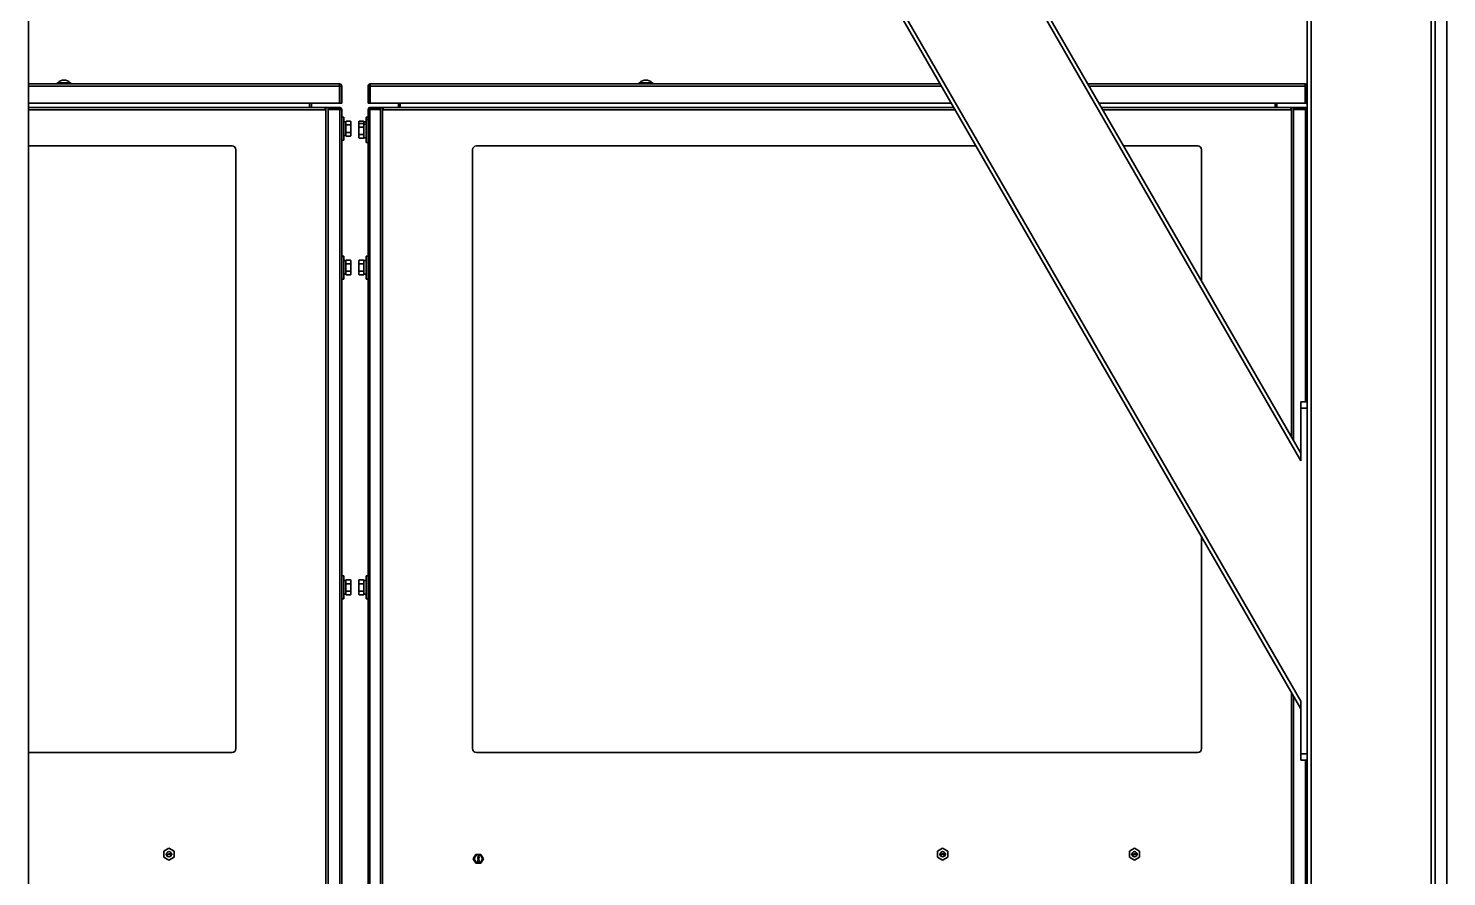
# Model space of a CAD drawing. Header units: millimetres. Extents: x 32496 to 166256, y 3504 to 23939.
# Drawn here: x 94109 to 95218, y 21606 to 22269 of the extents above; entities that cross this region are included whole.
import ezdxf

# ---------------------------------------------------------------- set-up
doc = ezdxf.new("R2010")
doc.units = ezdxf.units.MM
doc.layers.get('0').update_dxf_attribs({"lineweight": 35})

# ---------------------------------------------------------------- blocks, each defined once
blk = doc.blocks.new('8-1250')
at = {"linetype": 'Continuous'}
for p, q in [((-5854.1, -32157.3), (-5854.1, -34666.3)), ((-4859.1, -33023.3), (-5359.1, -32157.3)), ((-4859.1, -33017.3), (-5355.7, -32157.3)), ((-4859.1, -32829.3), (-5247.1, -32157.3)), ((-4859.1, -32823.3), (-5243.7, -32157.3)), ((-4854.1, -32152.3), (-4854.1, -32783.8)), ((-4851.1, -32152.3), (-4851.1, -34671.3)), ((-4757.1, -32152.3), (-4757.1, -34671.3)), ((-4754.1, -32152.3), (-4754.1, -34671.3)), ((-4745.1, -34671.3), (-4745.1, -32152.3)), ((-5854.1, -32534.8), (-5610.8, -32534.8)), ((-5610.8, -32536.5), (-5854.1, -32536.5)), ((-5831.2, -32534), (-5831.2, -32534)), ((-5828.8, -32534), (-5831.2, -32534)), ((-5823.8, -32534), (-5828.8, -32534)), ((-5821.5, -32534), (-5823.8, -32534)), ((-5610.8, -32549.8), (-5610.8, -32534.8)), ((-5610.6, -32549.8), (-5610.6, -32536.5)), ((-5610.6, -32536.5), (-5609.1, -32536.5)), ((-5609.1, -32549.8), (-5609.1, -32536.5)), ((-5588.5, -32536.5), (-5588.5, -32549.8)), ((-5587, -32536.5), (-5588.5, -32536.5)), ((-5587, -32536.5), (-5587, -32549.8)), ((-5586.8, -32549.8), (-5586.8, -32534.8)), ((-5586.8, -32534.8), (-5141.2, -32534.8)), ((-5140.2, -32536.5), (-5586.8, -32536.5)), ((-5373.8, -32534), (-5376.2, -32534)), ((-5368.8, -32534), (-5373.8, -32534)), ((-5366.5, -32534), (-5368.8, -32534)), ((-5366.5, -32534), (-5366.5, -32534)), ((-5025.7, -32534.8), (-4855.8, -32534.8)), ((-4855.8, -32536.5), (-5024.7, -32536.5)), ((-4855.8, -32549.8), (-4855.8, -32534.8)), ((-4855.6, -32549.8), (-4855.6, -32536.5)), ((-4855.6, -32536.5), (-4854.1, -32536.5)), ((-5610.8, -32549.8), (-5854.1, -32549.8)), ((-5854.1, -32553.3), (-5619.8, -32553.3)), ((-5622, -32555), (-5854.1, -32555)), ((-5634.3, -32553.3), (-5634.3, -32549.8)), ((-5632.8, -32549.8), (-5632.8, -32553.3)), ((-5622, -32553.3), (-5622, -32555)), ((-5621.5, -34566.3), (-5621.5, -32553.3)), ((-5619.8, -32553.3), (-5619.8, -34566.3)), ((-5610.5, -32553.3), (-5619.8, -32553.3)), ((-5610.5, -32554.5), (-5619.8, -32554.5)), ((-5619.8, -32554.7), (-5609.1, -32554.7)), ((-5610.6, -32549.8), (-5609.1, -32549.8)), ((-5610.5, -32554.5), (-5610.5, -32553.3)), ((-5610.5, -33566.8), (-5610.5, -32554.7)), ((-5609.1, -32554.7), (-5609.1, -32675.7)), ((-5587, -32549.8), (-5588.5, -32549.8)), ((-5588.5, -32675.6), (-5588.5, -32554.7)), ((-5588.5, -32554.7), (-5578.8, -32554.7)), ((-5587.1, -32554.5), (-5587.1, -32553.3)), ((-5578.8, -32553.3), (-5587.1, -32553.3)), ((-5578.8, -32554.5), (-5587.1, -32554.5)), ((-5587.1, -32554.7), (-5587.1, -33566.8)), ((-5132.5, -32549.8), (-5586.8, -32549.8)), ((-5578.8, -34566.3), (-5578.8, -32553.3)), ((-5578.8, -32553.3), (-5130.5, -32553.3)), ((-5577.1, -32553.3), (-5577.1, -34566.3)), ((-5576.6, -32553.3), (-5576.6, -32555)), ((-5129.5, -32555), (-5576.6, -32555)), ((-5564.8, -32553.3), (-5564.8, -32549.8)), ((-5563.3, -32549.8), (-5563.3, -32553.3)), ((-4855.8, -32549.8), (-5017, -32549.8)), ((-5015, -32553.3), (-4864.8, -32553.3)), ((-4867, -32555), (-5014, -32555)), ((-4879.3, -32553.3), (-4879.3, -32549.8)), ((-4877.8, -32549.8), (-4877.8, -32553.3)), ((-4867, -32553.3), (-4867, -32555)), ((-4866.5, -32810.5), (-4866.5, -32553.3)), ((-4864.8, -32553.3), (-4864.8, -32813.4)), ((-4855.5, -32553.3), (-4864.8, -32553.3)), ((-4855.5, -32554.5), (-4864.8, -32554.5)), ((-4864.8, -32554.7), (-4854.1, -32554.7)), ((-4855.6, -32549.8), (-4854.1, -32549.8)), ((-4855.5, -32554.5), (-4855.5, -32553.3)), ((-4855.5, -32783.3), (-4855.5, -32554.7)), ((-5609.1, -32560.8), (-5607.5, -32560.8)), ((-5607.5, -32578.8), (-5607.5, -32560.8)), ((-5607.5, -32564.4), (-5605.9, -32564.4)), ((-5605.9, -32564.3), (-5605.6, -32564)), ((-5605.9, -32575.3), (-5605.9, -32564.3)), ((-5605.6, -32564), (-5602.2, -32564)), ((-5605.6, -32566.9), (-5602.2, -32566.9)), ((-5601.9, -32564.3), (-5602.2, -32564)), ((-5601.9, -32575.3), (-5601.9, -32564.3)), ((-5595.7, -32564.3), (-5595.5, -32564)), ((-5595.7, -32564.3), (-5595.7, -32566.1)), ((-5595.7, -32566.1), (-5595.5, -32565.8)), ((-5595.7, -32577), (-5595.7, -32566.1)), ((-5595.4, -32564), (-5595.5, -32564)), ((-5595.4, -32565.8), (-5595.5, -32565.8)), ((-5592, -32564), (-5595.4, -32564)), ((-5592, -32565.8), (-5595.4, -32565.8)), ((-5592, -32568.6), (-5595.4, -32568.6)), ((-5592, -32564), (-5592, -32564)), ((-5591.7, -32564.3), (-5592, -32564)), ((-5592, -32565.8), (-5592, -32565.8)), ((-5591.7, -32566.1), (-5592, -32565.8)), ((-5591.7, -32566.1), (-5591.7, -32564.3)), ((-5590.1, -32564.4), (-5591.7, -32564.4)), ((-5591.7, -32577), (-5591.7, -32566.1)), ((-5590.1, -32566.2), (-5591.7, -32566.2)), ((-5590.1, -32560.8), (-5590.1, -32562.5)), ((-5588.5, -32560.8), (-5590.1, -32560.8)), ((-5590.1, -32562.5), (-5590.1, -32580.5)), ((-5588.5, -32562.5), (-5590.1, -32562.5)), ((-5609.1, -32578.8), (-5607.5, -32578.8)), ((-5607.5, -32575.1), (-5605.9, -32575.1)), ((-5605.9, -32575.3), (-5605.6, -32575.6)), ((-5605.6, -32572.7), (-5602.2, -32572.7)), ((-5605.6, -32575.6), (-5602.2, -32575.6)), ((-5601.9, -32575.3), (-5602.2, -32575.6)), ((-5595.7, -32577), (-5595.5, -32577.3)), ((-5592, -32574.4), (-5595.4, -32574.4)), ((-5592, -32577.3), (-5595.4, -32577.3)), ((-5591.7, -32577), (-5592, -32577.3)), ((-5590.1, -32576.9), (-5591.7, -32576.9)), ((-5588.5, -32580.5), (-5590.1, -32580.5)), ((-5854.1, -32583.3), (-5694.8, -32583.3)), ((-5691.8, -32586.3), (-5691.8, -33054.3)), ((-5506.8, -33054.3), (-5506.8, -32586.3)), ((-5503.8, -32583.3), (-5113.2, -32583.3)), ((-4997.7, -32583.3), (-4939.8, -32583.3)), ((-4936.8, -32586.3), (-4936.8, -32688.7)), ((-5609.1, -32669.3), (-5607.5, -32669.3)), ((-5607.5, -32687.3), (-5607.5, -32669.3)), ((-5590.1, -32669.3), (-5590.1, -32687.3)), ((-5588.5, -32669.3), (-5590.1, -32669.3)), ((-5609.1, -32675.7), (-5609.1, -32680.9)), ((-5609.1, -32680.9), (-5609.1, -32925.7)), ((-5607.5, -32672.9), (-5605.9, -32672.9)), ((-5605.9, -32672.8), (-5605.6, -32672.5)), ((-5605.9, -32683.8), (-5605.9, -32672.8)), ((-5605.6, -32672.5), (-5602.2, -32672.5)), ((-5605.6, -32675.4), (-5602.2, -32675.4)), ((-5605.6, -32681.2), (-5602.2, -32681.2)), ((-5601.9, -32672.8), (-5602.2, -32672.5)), ((-5601.9, -32683.8), (-5601.9, -32672.8)), ((-5595.7, -32672.8), (-5595.5, -32672.5)), ((-5595.7, -32683.8), (-5595.7, -32672.8)), ((-5595.4, -32672.5), (-5595.5, -32672.5)), ((-5592, -32672.5), (-5595.4, -32672.5)), ((-5592, -32675.4), (-5595.4, -32675.4)), ((-5592, -32681.1), (-5595.4, -32681.1)), ((-5592, -32672.5), (-5592, -32672.5)), ((-5591.7, -32672.8), (-5592, -32672.5)), ((-5591.7, -32683.8), (-5591.7, -32672.8)), ((-5590.1, -32672.9), (-5591.7, -32672.9)), ((-5588.5, -32680.9), (-5588.5, -32675.6)), ((-5588.5, -32925.6), (-5588.5, -32680.9)), ((-5609.1, -32687.3), (-5607.5, -32687.3)), ((-5607.5, -32683.6), (-5605.9, -32683.6)), ((-5605.9, -32683.8), (-5605.6, -32684.1)), ((-5605.6, -32684.1), (-5602.2, -32684.1)), ((-5601.9, -32683.8), (-5602.2, -32684.1)), ((-5595.7, -32683.8), (-5595.5, -32684)), ((-5592, -32684.1), (-5595.4, -32684.1)), ((-5591.7, -32683.8), (-5592, -32684)), ((-5590.1, -32683.6), (-5591.7, -32683.6)), ((-5588.5, -32687.3), (-5590.1, -32687.3)), ((-4859.1, -32829.3), (-4859.1, -32783.3)), ((-4854.1, -32783.3), (-4859.1, -32783.3)), ((-4854.1, -32788.3), (-4859.1, -32788.3)), ((-4854.1, -32783.8), (-4854.1, -33062.9)), ((-4936.8, -32888.7), (-4936.8, -33054.3)), ((-5609.1, -32919.3), (-5607.5, -32919.3)), ((-5609.1, -32925.7), (-5609.1, -32930.9)), ((-5607.5, -32937.3), (-5607.5, -32919.3)), ((-5607.5, -32922.9), (-5605.9, -32922.9)), ((-5605.9, -32922.8), (-5605.6, -32922.5)), ((-5605.9, -32933.8), (-5605.9, -32922.8)), ((-5605.6, -32922.5), (-5602.2, -32922.5)), ((-5605.6, -32925.4), (-5602.2, -32925.4)), ((-5601.9, -32922.8), (-5602.2, -32922.5)), ((-5601.9, -32933.8), (-5601.9, -32922.8)), ((-5595.7, -32922.8), (-5595.5, -32922.5)), ((-5595.7, -32933.8), (-5595.7, -32922.8)), ((-5595.4, -32922.5), (-5595.5, -32922.5)), ((-5592, -32922.5), (-5595.4, -32922.5)), ((-5592, -32925.4), (-5595.4, -32925.4)), ((-5592, -32922.5), (-5592, -32922.5)), ((-5591.7, -32922.8), (-5592, -32922.5)), ((-5591.7, -32933.8), (-5591.7, -32922.8)), ((-5590.1, -32922.9), (-5591.7, -32922.9)), ((-5590.1, -32919.3), (-5590.1, -32937.3)), ((-5588.5, -32919.3), (-5590.1, -32919.3)), ((-5588.5, -32930.9), (-5588.5, -32925.6)), ((-5609.1, -32930.9), (-5609.1, -33175.7)), ((-5609.1, -32937.3), (-5607.5, -32937.3)), ((-5607.5, -32933.6), (-5605.9, -32933.6)), ((-5605.9, -32933.8), (-5605.6, -32934.1)), ((-5605.6, -32931.2), (-5602.2, -32931.2)), ((-5605.6, -32934.1), (-5602.2, -32934.1)), ((-5601.9, -32933.8), (-5602.2, -32934.1)), ((-5595.7, -32933.8), (-5595.5, -32934)), ((-5592, -32931.1), (-5595.4, -32931.1)), ((-5592, -32934.1), (-5595.4, -32934.1)), ((-5591.7, -32933.8), (-5592, -32934)), ((-5590.1, -32933.6), (-5591.7, -32933.6)), ((-5588.5, -32937.3), (-5590.1, -32937.3)), ((-5588.5, -33175.6), (-5588.5, -32930.9)), ((-4866.5, -33813.1), (-4866.5, -33010.5)), ((-4864.8, -33013.4), (-4864.8, -33810.1)), ((-4859.1, -33063.3), (-4859.1, -33017.3)), ((-5694.8, -33057.3), (-5854.1, -33057.3)), ((-4939.8, -33057.3), (-5503.8, -33057.3)), ((-4854.1, -33058.3), (-4859.1, -33058.3)), ((-4854.1, -33063.3), (-4859.1, -33063.3)), ((-4855.5, -33566.8), (-4855.5, -33063.3)), ((-4854.1, -33062.9), (-4854.1, -33760.3)), ((-5748.2, -33134.5), (-5744.2, -33132.2)), ((-5748.2, -33134.5), (-5748.2, -33139.1)), ((-5746.5, -33136.3), (-5746.5, -33136.2)), ((-5746.5, -33136.2), (-5745.6, -33136.2)), ((-5745.8, -33136.3), (-5746.5, -33136.3)), ((-5746.4, -33136.9), (-5746.5, -33137)), ((-5745.8, -33136.3), (-5746.4, -33136.9)), ((-5746.3, -33137), (-5745.6, -33136.3)), ((-5745.6, -33136.2), (-5745.6, -33136.3)), ((-5745.4, -33137.4), (-5745.4, -33136.2)), ((-5745.4, -33136.2), (-5745.3, -33136.2)), ((-5745.3, -33136.2), (-5745.3, -33137.2)), ((-5744.9, -33136.6), (-5744.9, -33136.6)), ((-5744.9, -33136.6), (-5744.8, -33136.8)), ((-5744.8, -33136.8), (-5744.9, -33136.6)), ((-5744.8, -33136.8), (-5744.9, -33137)), ((-5744.9, -33137), (-5744.8, -33136.9)), ((-5744.8, -33136.8), (-5744.8, -33136.6)), ((-5744.8, -33136.6), (-5744.7, -33136.6)), ((-5744.8, -33137), (-5744.8, -33136.9)), ((-5744.7, -33136.6), (-5744.7, -33136.8)), ((-5744.6, -33136.6), (-5744.7, -33136.8)), ((-5744.7, -33136.8), (-5744.6, -33136.6)), ((-5744.6, -33137), (-5744.7, -33136.8)), ((-5744.7, -33136.9), (-5744.7, -33137)), ((-5744.7, -33136.9), (-5744.6, -33137)), ((-5744.6, -33136.6), (-5744.6, -33136.6)), ((-5744.4, -33136.7), (-5744.4, -33136.5)), ((-5744.4, -33136.5), (-5744.1, -33136.5)), ((-5744.1, -33136.7), (-5744.4, -33136.7)), ((-5744.2, -33132.2), (-5740.2, -33134.5)), ((-5744.1, -33136.5), (-5744.1, -33136.2)), ((-5744.1, -33136.2), (-5744, -33136.2)), ((-5744.1, -33137.4), (-5744.1, -33136.7)), ((-5744, -33136.2), (-5744, -33136.5)), ((-5744, -33136.5), (-5743.4, -33136.5)), ((-5744, -33136.7), (-5744, -33137.2)), ((-5744, -33137.4), (-5743.4, -33136.7)), ((-5743.5, -33136.7), (-5744, -33137.2)), ((-5743.5, -33136.7), (-5744, -33136.7)), ((-5743.4, -33136.5), (-5743.4, -33136.7)), ((-5743.2, -33137.4), (-5743.2, -33136.2)), ((-5743.2, -33136.2), (-5743, -33136.2)), ((-5743, -33136.2), (-5743, -33137.1)), ((-5742.7, -33136.2), (-5743, -33137.1)), ((-5742.9, -33137.4), (-5742.6, -33136.3)), ((-5742.7, -33136.2), (-5742.5, -33136.2)), ((-5742.6, -33136.3), (-5742.2, -33137.4)), ((-5742.1, -33137.1), (-5742.5, -33136.2)), ((-5742.1, -33137.1), (-5742.1, -33136.2)), ((-5742.1, -33136.2), (-5742, -33136.2)), ((-5742, -33136.2), (-5742, -33137.4)), ((-5740.2, -33139.1), (-5740.2, -33134.5)), ((-5143.2, -33134.5), (-5139.2, -33132.2)), ((-5143.2, -33134.5), (-5143.2, -33139.1)), ((-5141.5, -33136.3), (-5141.5, -33136.2)), ((-5141.5, -33136.2), (-5140.6, -33136.2)), ((-5140.8, -33136.3), (-5141.5, -33136.3)), ((-5141.4, -33136.9), (-5141.5, -33137)), ((-5140.8, -33136.3), (-5141.4, -33136.9)), ((-5141.3, -33137), (-5140.6, -33136.3)), ((-5140.6, -33136.2), (-5140.6, -33136.3)), ((-5140.4, -33137.4), (-5140.4, -33136.2)), ((-5140.4, -33136.2), (-5140.3, -33136.2)), ((-5140.3, -33136.2), (-5140.3, -33137.2)), ((-5139.9, -33136.6), (-5139.9, -33136.6)), ((-5139.9, -33136.6), (-5139.8, -33136.8)), ((-5139.8, -33136.8), (-5139.9, -33136.6)), ((-5139.8, -33136.8), (-5139.9, -33137)), ((-5139.9, -33137), (-5139.8, -33136.9)), ((-5139.8, -33136.8), (-5139.8, -33136.6)), ((-5139.8, -33136.6), (-5139.7, -33136.6)), ((-5139.8, -33137), (-5139.8, -33136.9)), ((-5139.7, -33136.6), (-5139.7, -33136.8)), ((-5139.6, -33136.6), (-5139.7, -33136.8)), ((-5139.7, -33136.8), (-5139.6, -33136.6)), ((-5139.6, -33137), (-5139.7, -33136.8)), ((-5139.7, -33136.9), (-5139.7, -33137)), ((-5139.7, -33136.9), (-5139.6, -33137)), ((-5139.6, -33136.6), (-5139.6, -33136.6)), ((-5139.4, -33136.7), (-5139.4, -33136.5)), ((-5139.4, -33136.5), (-5139.1, -33136.5)), ((-5139.1, -33136.7), (-5139.4, -33136.7)), ((-5139.2, -33132.2), (-5135.2, -33134.5)), ((-5139.1, -33136.5), (-5139.1, -33136.2)), ((-5139.1, -33136.2), (-5139, -33136.2)), ((-5139.1, -33137.4), (-5139.1, -33136.7)), ((-5139, -33136.2), (-5139, -33136.5)), ((-5139, -33136.5), (-5138.4, -33136.5)), ((-5139, -33136.7), (-5139, -33137.2)), ((-5139, -33137.4), (-5138.4, -33136.7)), ((-5138.5, -33136.7), (-5139, -33137.2)), ((-5138.5, -33136.7), (-5139, -33136.7)), ((-5138.4, -33136.5), (-5138.4, -33136.7)), ((-5138.2, -33137.4), (-5138.2, -33136.2)), ((-5138.2, -33136.2), (-5138, -33136.2)), ((-5138, -33136.2), (-5138, -33137.1)), ((-5137.7, -33136.2), (-5138, -33137.1)), ((-5137.9, -33137.4), (-5137.6, -33136.3)), ((-5137.7, -33136.2), (-5137.5, -33136.2)), ((-5137.6, -33136.3), (-5137.2, -33137.4)), ((-5137.1, -33137.1), (-5137.5, -33136.2)), ((-5137.1, -33137.1), (-5137.1, -33136.2)), ((-5137.1, -33136.2), (-5137, -33136.2)), ((-5137, -33136.2), (-5137, -33137.4)), ((-5135.2, -33139.1), (-5135.2, -33134.5)), ((-4993.2, -33134.5), (-4989.2, -33132.2)), ((-4993.2, -33134.5), (-4993.2, -33139.1)), ((-4991.5, -33136.3), (-4991.5, -33136.2)), ((-4991.5, -33136.2), (-4990.6, -33136.2)), ((-4990.8, -33136.3), (-4991.5, -33136.3)), ((-4991.4, -33136.9), (-4991.5, -33137)), ((-4990.8, -33136.3), (-4991.4, -33136.9)), ((-4991.3, -33137), (-4990.6, -33136.3)), ((-4990.6, -33136.2), (-4990.6, -33136.3)), ((-4990.4, -33137.4), (-4990.4, -33136.2)), ((-4990.4, -33136.2), (-4990.3, -33136.2)), ((-4990.3, -33136.2), (-4990.3, -33137.2)), ((-4989.9, -33136.6), (-4989.9, -33136.6)), ((-4989.9, -33136.6), (-4989.8, -33136.8)), ((-4989.8, -33136.8), (-4989.9, -33136.6)), ((-4989.8, -33136.8), (-4989.9, -33137)), ((-4989.9, -33137), (-4989.8, -33136.9)), ((-4989.8, -33136.8), (-4989.8, -33136.6)), ((-4989.8, -33136.6), (-4989.7, -33136.6)), ((-4989.8, -33137), (-4989.8, -33136.9)), ((-4989.7, -33136.6), (-4989.7, -33136.8)), ((-4989.6, -33136.6), (-4989.7, -33136.8)), ((-4989.7, -33136.8), (-4989.6, -33136.6)), ((-4989.6, -33137), (-4989.7, -33136.8)), ((-4989.7, -33136.9), (-4989.7, -33137)), ((-4989.7, -33136.9), (-4989.6, -33137)), ((-4989.6, -33136.6), (-4989.6, -33136.6)), ((-4989.4, -33136.7), (-4989.4, -33136.5)), ((-4989.4, -33136.5), (-4989.1, -33136.5)), ((-4989.1, -33136.7), (-4989.4, -33136.7)), ((-4989.2, -33132.2), (-4985.2, -33134.5)), ((-4989.1, -33136.5), (-4989.1, -33136.2)), ((-4989.1, -33136.2), (-4989, -33136.2)), ((-4989.1, -33137.4), (-4989.1, -33136.7)), ((-4989, -33136.2), (-4989, -33136.5)), ((-4989, -33136.5), (-4988.4, -33136.5)), ((-4989, -33136.7), (-4989, -33137.2)), ((-4989, -33137.4), (-4988.4, -33136.7)), ((-4988.5, -33136.7), (-4989, -33137.2)), ((-4988.5, -33136.7), (-4989, -33136.7)), ((-4988.4, -33136.5), (-4988.4, -33136.7)), ((-4988.2, -33137.4), (-4988.2, -33136.2)), ((-4988.2, -33136.2), (-4988, -33136.2)), ((-4988, -33136.2), (-4988, -33137.1)), ((-4987.7, -33136.2), (-4988, -33137.1)), ((-4987.9, -33137.4), (-4987.6, -33136.3)), ((-4987.7, -33136.2), (-4987.5, -33136.2)), ((-4987.6, -33136.3), (-4987.2, -33137.4)), ((-4987.1, -33137.1), (-4987.5, -33136.2)), ((-4987.1, -33137.1), (-4987.1, -33136.2)), ((-4987.1, -33136.2), (-4987, -33136.2)), ((-4987, -33136.2), (-4987, -33137.4)), ((-4985.2, -33139.1), (-4985.2, -33134.5)), ((-5744.2, -33141.4), (-5748.2, -33139.1)), ((-5746.5, -33137), (-5746.5, -33137.1)), ((-5746.5, -33137.1), (-5746.5, -33137.1)), ((-5746.5, -33137.1), (-5746.5, -33137.2)), ((-5746.5, -33137.2), (-5746.4, -33137.3)), ((-5746.4, -33137.1), (-5746.3, -33137)), ((-5746.4, -33137.1), (-5746.4, -33137.1)), ((-5746.3, -33137.2), (-5746.4, -33137.1)), ((-5746.4, -33137.3), (-5746.3, -33137.4)), ((-5746.2, -33137.2), (-5746.3, -33137.2)), ((-5746.3, -33137.4), (-5746.1, -33137.4)), ((-5746.1, -33137.3), (-5746.2, -33137.2)), ((-5746.1, -33137.3), (-5746, -33137.3)), ((-5746, -33137.4), (-5746.1, -33137.4)), ((-5745.9, -33137.2), (-5746, -33137.3)), ((-5746, -33137.4), (-5745.9, -33137.4)), ((-5745.8, -33137.2), (-5745.9, -33137.2)), ((-5745.9, -33137.4), (-5745.8, -33137.3)), ((-5745.8, -33137.1), (-5745.8, -33137.2)), ((-5745.8, -33137.1), (-5745.6, -33137.1)), ((-5745.8, -33137.3), (-5745.7, -33137.2)), ((-5745.7, -33137.2), (-5745.6, -33137.1)), ((-5745.3, -33137.4), (-5745.4, -33137.4)), ((-5745.1, -33137), (-5745.3, -33137.2)), ((-5745.3, -33137.4), (-5745.1, -33137.2)), ((-5745.1, -33137), (-5745.1, -33137.2)), ((-5744.9, -33137), (-5744.9, -33137)), ((-5744.7, -33137), (-5744.8, -33137)), ((-5744.6, -33137), (-5744.6, -33137)), ((-5740.2, -33139.1), (-5744.2, -33141.4)), ((-5744, -33137.4), (-5744.1, -33137.4)), ((-5742.9, -33137.4), (-5743.2, -33137.4)), ((-5742, -33137.4), (-5742.2, -33137.4)), ((-5506.3, -33140.4), (-5504.2, -33136.9)), ((-5504.2, -33143.9), (-5506.3, -33140.4)), ((-5500.2, -33136.9), (-5504.2, -33136.9)), ((-5504.2, -33143.9), (-5500.2, -33143.9)), ((-5502.7, -33138.5), (-5502.7, -33138.3)), ((-5502.7, -33138.3), (-5501.7, -33138.3)), ((-5501.9, -33138.5), (-5502.7, -33138.8)), ((-5501.9, -33138.5), (-5502.7, -33138.5)), ((-5502.7, -33138.9), (-5502.7, -33138.8)), ((-5502.7, -33138.9), (-5501.9, -33139.2)), ((-5502.7, -33139.3), (-5502.7, -33139.2)), ((-5502.7, -33139.2), (-5501.9, -33139.2)), ((-5501.7, -33139.3), (-5502.7, -33139.3)), ((-5502.6, -33139.6), (-5502.7, -33139.7)), ((-5502.7, -33139.7), (-5502.7, -33139.8)), ((-5502.7, -33140), (-5502.7, -33139.8)), ((-5502.7, -33140), (-5502.7, -33140.1)), ((-5502.7, -33140.1), (-5502.6, -33140.2)), ((-5502.7, -33141.6), (-5502.7, -33140.9)), ((-5502.7, -33140.9), (-5502.6, -33140.9)), ((-5502.6, -33141.6), (-5502.7, -33141.6)), ((-5502.6, -33142), (-5502.7, -33142.1)), ((-5502.7, -33142.1), (-5502.7, -33142.2)), ((-5502.7, -33142.2), (-5502.7, -33142.3)), ((-5502.7, -33142.3), (-5502.6, -33142.4)), ((-5502.6, -33138.8), (-5501.7, -33138.5)), ((-5501.7, -33139.2), (-5502.6, -33138.8)), ((-5502.5, -33139.6), (-5502.6, -33139.6)), ((-5502.6, -33139.8), (-5502.5, -33139.7)), ((-5502.6, -33139.8), (-5502.6, -33140)), ((-5502.6, -33139.8), (-5502.6, -33139.8)), ((-5502.6, -33140), (-5502.6, -33140)), ((-5502.5, -33140.1), (-5502.6, -33140)), ((-5502.6, -33140.2), (-5502.5, -33140.2)), ((-5502.1, -33141.5), (-5502.6, -33140.9)), ((-5502.6, -33141.1), (-5502.6, -33141.6)), ((-5502.6, -33141.1), (-5502.1, -33141.6)), ((-5502.5, -33141.8), (-5502.6, -33141.9)), ((-5502.6, -33141.9), (-5502.6, -33142)), ((-5502.6, -33142.1), (-5502.5, -33142)), ((-5502.6, -33142.2), (-5502.6, -33142.1)), ((-5502.6, -33142.3), (-5502.6, -33142.2)), ((-5502.5, -33142.3), (-5502.6, -33142.3)), ((-5502.6, -33142.4), (-5502.6, -33142.5)), ((-5502.6, -33142.5), (-5502.5, -33142.5)), ((-5502.4, -33139.5), (-5502.5, -33139.6)), ((-5502.5, -33139.7), (-5502.4, -33139.6)), ((-5502.5, -33139.7), (-5502.5, -33139.7)), ((-5502.5, -33140.1), (-5502.5, -33140.1)), ((-5502.4, -33140.2), (-5502.5, -33140.1)), ((-5502.5, -33140.2), (-5502.4, -33140.3)), ((-5502.4, -33141.8), (-5502.5, -33141.8)), ((-5502.5, -33142), (-5502.4, -33141.9)), ((-5502.4, -33142.4), (-5502.5, -33142.3)), ((-5502.5, -33142.5), (-5502.4, -33142.5)), ((-5502.3, -33139.5), (-5502.4, -33139.5)), ((-5502.3, -33139.6), (-5502.4, -33139.6)), ((-5502.4, -33140.2), (-5502.3, -33140.2)), ((-5502.3, -33140.3), (-5502.4, -33140.3)), ((-5502.4, -33140.6), (-5502.4, -33140.6)), ((-5502.2, -33140.6), (-5502.4, -33140.6)), ((-5502.4, -33140.6), (-5502.2, -33140.6)), ((-5502.3, -33141.8), (-5502.4, -33141.8)), ((-5502.4, -33141.9), (-5502.3, -33141.9)), ((-5502.3, -33142.5), (-5502.4, -33142.4)), ((-5502.4, -33142.5), (-5502.3, -33142.6)), ((-5502.3, -33139.5), (-5502.1, -33139.5)), ((-5502.3, -33139.6), (-5502.3, -33139.7)), ((-5502.3, -33139.7), (-5502.2, -33139.7)), ((-5502.2, -33140.1), (-5502.3, -33140.1)), ((-5502.3, -33140.1), (-5502.3, -33140.2)), ((-5502.3, -33140.3), (-5502.2, -33140.2)), ((-5502.3, -33140.4), (-5502.3, -33140.5)), ((-5502.2, -33140.6), (-5502.3, -33140.4)), ((-5502.3, -33140.5), (-5502.2, -33140.6)), ((-5502.2, -33140.6), (-5502.3, -33140.7)), ((-5502.3, -33140.7), (-5502.2, -33140.6)), ((-5502.3, -33140.7), (-5502.3, -33140.7)), ((-5502.3, -33141.8), (-5502.1, -33141.8)), ((-5502.1, -33141.9), (-5502.3, -33141.9)), ((-5502.3, -33142.5), (-5502.1, -33142.5)), ((-5502.1, -33142.6), (-5502.3, -33142.6)), ((-5502.1, -33139.7), (-5502.2, -33139.6)), ((-5502.1, -33139.6), (-5502.2, -33139.6)), ((-5502.2, -33139.7), (-5502.2, -33139.8)), ((-5502.2, -33140), (-5502.2, -33139.8)), ((-5502.2, -33139.8), (-5502.2, -33139.8)), ((-5502.2, -33140), (-5502.2, -33140)), ((-5502.2, -33140), (-5502.2, -33140.1)), ((-5502.2, -33140.2), (-5502.1, -33140.1)), ((-5502.2, -33140.2), (-5502.2, -33140.2)), ((-5502.1, -33140.4), (-5502.2, -33140.6)), ((-5502.2, -33140.6), (-5502.1, -33140.5)), ((-5502.2, -33140.6), (-5502.1, -33140.7)), ((-5502.1, -33140.7), (-5502.2, -33140.6)), ((-5502, -33140.6), (-5502.2, -33140.6)), ((-5502.2, -33140.6), (-5502, -33140.6)), ((-5502, -33139.5), (-5502.1, -33139.5)), ((-5502.1, -33139.6), (-5502, -33139.6)), ((-5502.1, -33139.8), (-5502.1, -33139.7)), ((-5502.1, -33139.8), (-5502.1, -33140)), ((-5502.1, -33140.1), (-5502.1, -33140)), ((-5502.1, -33140.5), (-5502.1, -33140.4)), ((-5502.1, -33140.7), (-5502.1, -33140.7)), ((-5502, -33141.5), (-5502.1, -33141.5)), ((-5502.1, -33141.6), (-5502.1, -33141.6)), ((-5502.1, -33141.6), (-5502, -33141.6)), ((-5502, -33141.8), (-5502.1, -33141.8)), ((-5502.1, -33141.9), (-5502, -33141.9)), ((-5502, -33142.4), (-5502.1, -33142.5)), ((-5502.1, -33142.6), (-5502, -33142.5)), ((-5501.9, -33139.6), (-5502, -33139.5)), ((-5502, -33139.6), (-5501.9, -33139.7)), ((-5502, -33140.6), (-5502, -33140.6)), ((-5502, -33141.5), (-5501.9, -33141.5)), ((-5501.9, -33141.6), (-5502, -33141.6)), ((-5501.9, -33141.8), (-5502, -33141.8)), ((-5502, -33141.9), (-5501.9, -33142)), ((-5501.9, -33142.3), (-5502, -33142.4)), ((-5502, -33142.5), (-5501.9, -33142.5)), ((-5501.8, -33139.6), (-5501.9, -33139.6)), ((-5501.9, -33139.7), (-5501.8, -33139.8)), ((-5501.9, -33139.7), (-5501.9, -33139.7)), ((-5501.8, -33140), (-5501.9, -33140.1)), ((-5501.9, -33140.2), (-5501.9, -33140.1)), ((-5501.9, -33140.2), (-5501.8, -33140.1)), ((-5501.9, -33140.1), (-5501.9, -33140.1)), ((-5501.9, -33140.2), (-5501.9, -33140.2)), ((-5501.9, -33141), (-5501.9, -33140.9)), ((-5501.8, -33141), (-5501.9, -33140.9)), ((-5501.9, -33140.9), (-5501.9, -33140.9)), ((-5501.9, -33141), (-5501.9, -33141.1)), ((-5501.9, -33141.1), (-5501.8, -33141.1)), ((-5501.8, -33141.4), (-5501.9, -33141.5)), ((-5501.9, -33141.6), (-5501.8, -33141.5)), ((-5501.9, -33141.5), (-5501.9, -33141.5)), ((-5501.9, -33141.6), (-5501.9, -33141.6)), ((-5501.9, -33141.9), (-5501.9, -33141.8)), ((-5501.8, -33142), (-5501.9, -33141.9)), ((-5501.9, -33142), (-5501.8, -33142.1)), ((-5501.8, -33142.3), (-5501.9, -33142.3)), ((-5501.9, -33142.5), (-5501.8, -33142.4)), ((-5501.9, -33142.5), (-5501.9, -33142.5)), ((-5501.7, -33139.7), (-5501.8, -33139.6)), ((-5501.8, -33140), (-5501.8, -33139.8)), ((-5501.8, -33139.8), (-5501.8, -33139.8)), ((-5501.8, -33140), (-5501.8, -33140)), ((-5501.8, -33140.1), (-5501.7, -33140)), ((-5501.7, -33141.1), (-5501.8, -33141)), ((-5501.8, -33141.1), (-5501.8, -33141.2)), ((-5501.8, -33141.3), (-5501.8, -33141.2)), ((-5501.8, -33141.3), (-5501.8, -33141.4)), ((-5501.8, -33141.5), (-5501.7, -33141.5)), ((-5501.7, -33142.1), (-5501.8, -33142)), ((-5501.8, -33142.1), (-5501.8, -33142.2)), ((-5501.8, -33142.2), (-5501.8, -33142.3)), ((-5501.8, -33142.4), (-5501.7, -33142.3)), ((-5501.7, -33138.3), (-5501.7, -33138.5)), ((-5501.7, -33139.2), (-5501.7, -33139.3)), ((-5501.7, -33139.8), (-5501.7, -33139.7)), ((-5501.7, -33139.8), (-5501.7, -33139.9)), ((-5501.7, -33140), (-5501.7, -33139.9)), ((-5501.7, -33141.2), (-5501.7, -33141.1)), ((-5501.7, -33141.2), (-5501.7, -33141.3)), ((-5501.7, -33141.5), (-5501.7, -33141.3)), ((-5501.7, -33142.2), (-5501.7, -33142.1)), ((-5501.7, -33142.3), (-5501.7, -33142.2)), ((-5500.2, -33136.9), (-5498.2, -33140.4)), ((-5498.2, -33140.4), (-5500.2, -33143.9)), ((-5139.2, -33141.4), (-5143.2, -33139.1)), ((-5141.5, -33137), (-5141.5, -33137.1)), ((-5141.5, -33137.1), (-5141.5, -33137.1)), ((-5141.5, -33137.1), (-5141.5, -33137.2)), ((-5141.5, -33137.2), (-5141.4, -33137.3)), ((-5141.4, -33137.1), (-5141.3, -33137)), ((-5141.4, -33137.1), (-5141.4, -33137.1)), ((-5141.3, -33137.2), (-5141.4, -33137.1)), ((-5141.4, -33137.3), (-5141.3, -33137.4)), ((-5141.2, -33137.2), (-5141.3, -33137.2)), ((-5141.3, -33137.4), (-5141.1, -33137.4)), ((-5141.1, -33137.3), (-5141.2, -33137.2)), ((-5141.1, -33137.3), (-5141, -33137.3)), ((-5141, -33137.4), (-5141.1, -33137.4)), ((-5140.9, -33137.2), (-5141, -33137.3)), ((-5141, -33137.4), (-5140.9, -33137.4)), ((-5140.8, -33137.2), (-5140.9, -33137.2)), ((-5140.9, -33137.4), (-5140.8, -33137.3)), ((-5140.8, -33137.1), (-5140.8, -33137.2)), ((-5140.8, -33137.1), (-5140.6, -33137.1)), ((-5140.8, -33137.3), (-5140.7, -33137.2)), ((-5140.7, -33137.2), (-5140.6, -33137.1)), ((-5140.3, -33137.4), (-5140.4, -33137.4)), ((-5140.1, -33137), (-5140.3, -33137.2)), ((-5140.3, -33137.4), (-5140.1, -33137.2)), ((-5140.1, -33137), (-5140.1, -33137.2)), ((-5139.9, -33137), (-5139.9, -33137)), ((-5139.7, -33137), (-5139.8, -33137)), ((-5139.6, -33137), (-5139.6, -33137)), ((-5135.2, -33139.1), (-5139.2, -33141.4)), ((-5139, -33137.4), (-5139.1, -33137.4)), ((-5137.9, -33137.4), (-5138.2, -33137.4)), ((-5137, -33137.4), (-5137.2, -33137.4)), ((-4989.2, -33141.4), (-4993.2, -33139.1)), ((-4991.5, -33137), (-4991.5, -33137.1)), ((-4991.5, -33137.1), (-4991.5, -33137.1)), ((-4991.5, -33137.1), (-4991.5, -33137.2)), ((-4991.5, -33137.2), (-4991.4, -33137.3)), ((-4991.4, -33137.1), (-4991.3, -33137)), ((-4991.4, -33137.1), (-4991.4, -33137.1)), ((-4991.3, -33137.2), (-4991.4, -33137.1)), ((-4991.4, -33137.3), (-4991.3, -33137.4)), ((-4991.2, -33137.2), (-4991.3, -33137.2)), ((-4991.3, -33137.4), (-4991.1, -33137.4)), ((-4991.1, -33137.3), (-4991.2, -33137.2)), ((-4991.1, -33137.3), (-4991, -33137.3)), ((-4991, -33137.4), (-4991.1, -33137.4)), ((-4990.9, -33137.2), (-4991, -33137.3)), ((-4991, -33137.4), (-4990.9, -33137.4)), ((-4990.8, -33137.2), (-4990.9, -33137.2)), ((-4990.9, -33137.4), (-4990.8, -33137.3)), ((-4990.8, -33137.1), (-4990.8, -33137.2)), ((-4990.8, -33137.1), (-4990.6, -33137.1)), ((-4990.8, -33137.3), (-4990.7, -33137.2)), ((-4990.7, -33137.2), (-4990.6, -33137.1)), ((-4990.3, -33137.4), (-4990.4, -33137.4)), ((-4990.1, -33137), (-4990.3, -33137.2)), ((-4990.3, -33137.4), (-4990.1, -33137.2)), ((-4990.1, -33137), (-4990.1, -33137.2)), ((-4989.9, -33137), (-4989.9, -33137)), ((-4989.7, -33137), (-4989.8, -33137)), ((-4989.6, -33137), (-4989.6, -33137)), ((-4985.2, -33139.1), (-4989.2, -33141.4)), ((-4989, -33137.4), (-4989.1, -33137.4)), ((-4987.9, -33137.4), (-4988.2, -33137.4)), ((-4987, -33137.4), (-4987.2, -33137.4))]:
    blk.add_line(p, q, dxfattribs=at)
for centre, radius in [((-5744.2, -33136.8), 2), ((-5139.2, -33136.8), 2), ((-4989.2, -33136.8), 2), ((-5502.2, -33140.4), 3)]:
    blk.add_circle(centre, radius, dxfattribs=at)
for centre, radius, start, end in [((-5833, -32532.3), 2.5, 270, 318.1897), ((-5826.3, -32538.3), 6.5, 41.8103, 138.1897), ((-5819.6, -32532.3), 2.5, 221.8103, 270), ((-5610.8, -32536.5), 1.7, 0, 90), ((-5610.8, -32536.5), 0.2, 0, 90), ((-5586.8, -32536.5), 1.7, 90, 180), ((-5586.8, -32536.5), 0.2, 90, 180), ((-5378, -32532.3), 2.5, 270, 318.1897), ((-5371.3, -32538.3), 6.5, 41.8103, 138.1897), ((-5364.6, -32532.3), 2.5, 221.8103, 270), ((-4855.8, -32536.5), 1.7, 0, 90), ((-4855.8, -32536.5), 0.2, 0, 90), ((-5610.5, -32554.7), 1.4, 0, 90), ((-5610.5, -32554.7), 0.2, 0, 90), ((-5587.1, -32554.7), 1.4, 90, 180), ((-5587.1, -32554.7), 0.2, 90, 180), ((-4855.5, -32554.7), 1.4, 0, 90), ((-4855.5, -32554.7), 0.2, 0, 90), ((-5604.7, -32566.6), 3.56, 39.1364, 39.5013), ((-5603.2, -32573), 3.56, 219.1364, 219.5008), ((-5592.9, -32574.7), 3.61, 218.7103, 219.1339), ((-5591.6, -32573.5), 5.39, 224.1246, 224.5652), ((-5595.9, -32573.5), 5.38, 315.4348, 315.8754), ((-5594.5, -32574.7), 3.61, 320.8641, 321.2897), ((-5694.8, -32586.3), 3, 0, 90), ((-5503.8, -32586.3), 3, 90, 180), ((-4939.8, -32586.3), 3, 0, 90), ((-5604.7, -32675.1), 3.56, 39.1364, 39.5013), ((-5603.2, -32681.5), 3.56, 219.1364, 219.5008), ((-5592.9, -32681.5), 3.61, 218.7103, 219.1339), ((-5591.6, -32680.3), 5.39, 224.1246, 224.5652), ((-5595.9, -32680.3), 5.38, 315.4348, 315.8754), ((-5594.5, -32681.5), 3.61, 320.8641, 321.2897), ((-5604.7, -32925.1), 3.56, 39.1364, 39.5013), ((-5603.2, -32931.5), 3.56, 219.1364, 219.5008), ((-5592.9, -32931.5), 3.61, 218.7103, 219.1339), ((-5591.6, -32930.3), 5.39, 224.1246, 224.5652), ((-5595.9, -32930.3), 5.38, 315.4348, 315.8754), ((-5594.5, -32931.5), 3.61, 320.8641, 321.2897), ((-5694.8, -33054.3), 3, 270, 0), ((-5503.8, -33054.3), 3, 180, 270), ((-4939.8, -33054.3), 3, 270, 0)]:
    blk.add_arc(centre, radius, start, end, dxfattribs=at)
for points, knots in [([(-5605.9, -32564.3), (-5605.9, -32564.3), (-5605.8, -32564.2), (-5605.7, -32564.1), (-5605.6, -32564)], [0, 0, 0, 0, 0.244558, 1, 1, 1, 1]), ([(-5605.6, -32566.9), (-5605.7, -32566.9), (-5605.8, -32566.8), (-5605.9, -32566.7), (-5605.9, -32566.6)], [0, 0, 0, 0, 0.255352, 1, 1, 1, 1]), ([(-5601.9, -32564.3), (-5602, -32564.3), (-5602.1, -32564.2), (-5602.2, -32564.1), (-5602.2, -32564)], [0, 0, 0, 0, 0.244878, 1, 1, 1, 1]), ([(-5602.2, -32566.9), (-5602.2, -32566.9), (-5602.1, -32566.8), (-5602, -32566.7), (-5601.9, -32566.6)], [0, 0, 0, 0, 0.255353, 1, 1, 1, 1]), ([(-5595.5, -32564), (-5595.5, -32564.1), (-5595.6, -32564.2), (-5595.7, -32564.3), (-5595.7, -32564.3)], [0, 0, 0, 0, 0.255063, 1, 1, 1, 1]), ([(-5595.5, -32565.8), (-5595.5, -32565.8), (-5595.6, -32565.9), (-5595.7, -32566), (-5595.7, -32566.1)], [0, 0, 0, 0, 0.255063, 1, 1, 1, 1]), ([(-5595.7, -32568.3), (-5595.7, -32568.3), (-5595.6, -32568.4), (-5595.5, -32568.5), (-5595.4, -32568.6)], [0, 0, 0, 0, 0.244408, 1, 1, 1, 1]), ([(-5592, -32564), (-5592, -32564.1), (-5591.9, -32564.2), (-5591.8, -32564.3), (-5591.7, -32564.3)], [0, 0, 0, 0, 0.255062, 1, 1, 1, 1]), ([(-5592, -32565.8), (-5592, -32565.8), (-5591.9, -32565.9), (-5591.8, -32566), (-5591.7, -32566.1)], [0, 0, 0, 0, 0.255062, 1, 1, 1, 1]), ([(-5591.7, -32568.3), (-5591.8, -32568.3), (-5591.8, -32568.4), (-5591.9, -32568.5), (-5592, -32568.6)], [0, 0, 0, 0, 0.244408, 1, 1, 1, 1]), ([(-5605.9, -32573), (-5605.9, -32573), (-5605.8, -32572.9), (-5605.7, -32572.8), (-5605.6, -32572.7)], [0, 0, 0, 0, 0.244558, 1, 1, 1, 1]), ([(-5605.6, -32575.6), (-5605.7, -32575.5), (-5605.8, -32575.4), (-5605.8, -32575.3), (-5605.9, -32575.3)], [0, 0, 0, 0, 0.255041, 1, 1, 1, 1]), ([(-5601.9, -32573), (-5602, -32573), (-5602, -32572.9), (-5602.1, -32572.8), (-5602.2, -32572.7)], [0, 0, 0, 0, 0.244558, 1, 1, 1, 1]), ([(-5602.2, -32575.6), (-5602.2, -32575.5), (-5602.1, -32575.4), (-5602, -32575.3), (-5601.9, -32575.2)], [0, 0, 0, 0, 0.255353, 1, 1, 1, 1]), ([(-5595.4, -32574.4), (-5595.5, -32574.4), (-5595.6, -32574.5), (-5595.7, -32574.6), (-5595.7, -32574.7)], [0, 0, 0, 0, 0.255212, 1, 1, 1, 1]), ([(-5595.7, -32577), (-5595.7, -32577), (-5595.6, -32577.1), (-5595.5, -32577.2), (-5595.5, -32577.3)], [0, 0, 0, 0, 0.245496, 1, 1, 1, 1]), ([(-5592, -32574.4), (-5592, -32574.4), (-5591.9, -32574.5), (-5591.8, -32574.6), (-5591.7, -32574.7)], [0, 0, 0, 0, 0.255211, 1, 1, 1, 1]), ([(-5591.7, -32577), (-5591.8, -32577), (-5591.8, -32577.1), (-5591.9, -32577.2), (-5592, -32577.3)], [0, 0, 0, 0, 0.245497, 1, 1, 1, 1]), ([(-5605.9, -32672.8), (-5605.9, -32672.8), (-5605.8, -32672.7), (-5605.7, -32672.6), (-5605.6, -32672.5)], [0, 0, 0, 0, 0.244558, 1, 1, 1, 1]), ([(-5605.6, -32675.4), (-5605.7, -32675.4), (-5605.8, -32675.3), (-5605.9, -32675.2), (-5605.9, -32675.1)], [0, 0, 0, 0, 0.255352, 1, 1, 1, 1]), ([(-5605.9, -32681.5), (-5605.9, -32681.5), (-5605.8, -32681.4), (-5605.7, -32681.3), (-5605.6, -32681.2)], [0, 0, 0, 0, 0.244558, 1, 1, 1, 1]), ([(-5601.9, -32672.8), (-5602, -32672.8), (-5602.1, -32672.7), (-5602.2, -32672.6), (-5602.2, -32672.5)], [0, 0, 0, 0, 0.244878, 1, 1, 1, 1]), ([(-5602.2, -32675.4), (-5602.2, -32675.4), (-5602.1, -32675.3), (-5602, -32675.2), (-5601.9, -32675.1)], [0, 0, 0, 0, 0.255353, 1, 1, 1, 1]), ([(-5601.9, -32681.5), (-5602, -32681.5), (-5602, -32681.4), (-5602.1, -32681.3), (-5602.2, -32681.2)], [0, 0, 0, 0, 0.244558, 1, 1, 1, 1]), ([(-5595.5, -32672.5), (-5595.5, -32672.6), (-5595.6, -32672.7), (-5595.7, -32672.8), (-5595.7, -32672.8)], [0, 0, 0, 0, 0.255063, 1, 1, 1, 1]), ([(-5595.7, -32675), (-5595.7, -32675.1), (-5595.6, -32675.2), (-5595.5, -32675.3), (-5595.4, -32675.4)], [0, 0, 0, 0, 0.244408, 1, 1, 1, 1]), ([(-5595.4, -32681.1), (-5595.5, -32681.2), (-5595.6, -32681.3), (-5595.7, -32681.4), (-5595.7, -32681.5)], [0, 0, 0, 0, 0.255212, 1, 1, 1, 1]), ([(-5592, -32672.5), (-5592, -32672.6), (-5591.9, -32672.7), (-5591.8, -32672.8), (-5591.7, -32672.8)], [0, 0, 0, 0, 0.255062, 1, 1, 1, 1]), ([(-5591.7, -32675), (-5591.8, -32675.1), (-5591.8, -32675.2), (-5591.9, -32675.3), (-5592, -32675.4)], [0, 0, 0, 0, 0.244408, 1, 1, 1, 1]), ([(-5592, -32681.1), (-5592, -32681.2), (-5591.9, -32681.3), (-5591.8, -32681.4), (-5591.7, -32681.5)], [0, 0, 0, 0, 0.255211, 1, 1, 1, 1]), ([(-5605.6, -32684.1), (-5605.7, -32684), (-5605.8, -32683.9), (-5605.8, -32683.8), (-5605.9, -32683.8)], [0, 0, 0, 0, 0.255041, 1, 1, 1, 1]), ([(-5602.2, -32684.1), (-5602.2, -32684), (-5602.1, -32683.9), (-5602, -32683.8), (-5601.9, -32683.7)], [0, 0, 0, 0, 0.255353, 1, 1, 1, 1]), ([(-5595.7, -32683.7), (-5595.7, -32683.8), (-5595.6, -32683.9), (-5595.5, -32684), (-5595.5, -32684)], [0, 0, 0, 0, 0.245496, 1, 1, 1, 1]), ([(-5591.7, -32683.7), (-5591.8, -32683.8), (-5591.8, -32683.9), (-5591.9, -32684), (-5592, -32684)], [0, 0, 0, 0, 0.245497, 1, 1, 1, 1]), ([(-5605.9, -32922.8), (-5605.9, -32922.8), (-5605.8, -32922.7), (-5605.7, -32922.6), (-5605.6, -32922.5)], [0, 0, 0, 0, 0.244558, 1, 1, 1, 1]), ([(-5605.6, -32925.4), (-5605.7, -32925.4), (-5605.8, -32925.3), (-5605.9, -32925.2), (-5605.9, -32925.1)], [0, 0, 0, 0, 0.255352, 1, 1, 1, 1]), ([(-5601.9, -32922.8), (-5602, -32922.8), (-5602.1, -32922.7), (-5602.2, -32922.6), (-5602.2, -32922.5)], [0, 0, 0, 0, 0.244878, 1, 1, 1, 1]), ([(-5602.2, -32925.4), (-5602.2, -32925.4), (-5602.1, -32925.3), (-5602, -32925.2), (-5601.9, -32925.1)], [0, 0, 0, 0, 0.255353, 1, 1, 1, 1]), ([(-5595.5, -32922.5), (-5595.5, -32922.6), (-5595.6, -32922.7), (-5595.7, -32922.8), (-5595.7, -32922.8)], [0, 0, 0, 0, 0.255063, 1, 1, 1, 1]), ([(-5595.7, -32925), (-5595.7, -32925.1), (-5595.6, -32925.2), (-5595.5, -32925.3), (-5595.4, -32925.4)], [0, 0, 0, 0, 0.244408, 1, 1, 1, 1]), ([(-5592, -32922.5), (-5592, -32922.6), (-5591.9, -32922.7), (-5591.8, -32922.8), (-5591.7, -32922.8)], [0, 0, 0, 0, 0.255062, 1, 1, 1, 1]), ([(-5591.7, -32925), (-5591.8, -32925.1), (-5591.8, -32925.2), (-5591.9, -32925.3), (-5592, -32925.4)], [0, 0, 0, 0, 0.244408, 1, 1, 1, 1]), ([(-5605.9, -32931.5), (-5605.9, -32931.5), (-5605.8, -32931.4), (-5605.7, -32931.3), (-5605.6, -32931.2)], [0, 0, 0, 0, 0.244558, 1, 1, 1, 1]), ([(-5605.6, -32934.1), (-5605.7, -32934), (-5605.8, -32933.9), (-5605.8, -32933.8), (-5605.9, -32933.8)], [0, 0, 0, 0, 0.255041, 1, 1, 1, 1]), ([(-5601.9, -32931.5), (-5602, -32931.5), (-5602, -32931.4), (-5602.1, -32931.3), (-5602.2, -32931.2)], [0, 0, 0, 0, 0.244558, 1, 1, 1, 1]), ([(-5602.2, -32934.1), (-5602.2, -32934), (-5602.1, -32933.9), (-5602, -32933.8), (-5601.9, -32933.7)], [0, 0, 0, 0, 0.255353, 1, 1, 1, 1]), ([(-5595.4, -32931.1), (-5595.5, -32931.2), (-5595.6, -32931.3), (-5595.7, -32931.4), (-5595.7, -32931.5)], [0, 0, 0, 0, 0.255212, 1, 1, 1, 1]), ([(-5595.7, -32933.7), (-5595.7, -32933.8), (-5595.6, -32933.9), (-5595.5, -32934), (-5595.5, -32934)], [0, 0, 0, 0, 0.245496, 1, 1, 1, 1]), ([(-5592, -32931.1), (-5592, -32931.2), (-5591.9, -32931.3), (-5591.8, -32931.4), (-5591.7, -32931.5)], [0, 0, 0, 0, 0.255211, 1, 1, 1, 1]), ([(-5591.7, -32933.7), (-5591.8, -32933.8), (-5591.8, -32933.9), (-5591.9, -32934), (-5592, -32934)], [0, 0, 0, 0, 0.245497, 1, 1, 1, 1])]:
    blk.add_open_spline(points, degree=3, knots=knots, dxfattribs=at)
for points in [[(-5605.9, -32567.6), (-5605.8, -32567.3), (-5605.7, -32567.1), (-5605.6, -32566.9)], [(-5601.9, -32567.6), (-5602, -32567.3), (-5602.1, -32567.1), (-5602.2, -32566.9)], [(-5595.4, -32568.6), (-5595.5, -32568.8), (-5595.6, -32569), (-5595.7, -32569.3)], [(-5592, -32568.6), (-5591.9, -32568.8), (-5591.8, -32569), (-5591.7, -32569.3)], [(-5605.6, -32572.7), (-5605.7, -32572.5), (-5605.8, -32572.2), (-5605.9, -32572)], [(-5602.2, -32572.7), (-5602.1, -32572.5), (-5602, -32572.2), (-5601.9, -32572)], [(-5595.7, -32573.7), (-5595.6, -32573.9), (-5595.5, -32574.2), (-5595.4, -32574.4)], [(-5591.7, -32573.7), (-5591.8, -32573.9), (-5591.9, -32574.2), (-5592, -32574.4)], [(-5605.9, -32676.1), (-5605.8, -32675.8), (-5605.7, -32675.6), (-5605.6, -32675.4)], [(-5605.6, -32681.2), (-5605.7, -32681), (-5605.8, -32680.7), (-5605.9, -32680.5)], [(-5601.9, -32676.1), (-5602, -32675.8), (-5602.1, -32675.6), (-5602.2, -32675.4)], [(-5602.2, -32681.2), (-5602.1, -32681), (-5602, -32680.7), (-5601.9, -32680.5)], [(-5595.4, -32675.4), (-5595.5, -32675.6), (-5595.6, -32675.8), (-5595.7, -32676)], [(-5595.7, -32680.5), (-5595.6, -32680.7), (-5595.5, -32680.9), (-5595.4, -32681.1)], [(-5592, -32675.4), (-5591.9, -32675.6), (-5591.8, -32675.8), (-5591.7, -32676)], [(-5591.7, -32680.5), (-5591.8, -32680.7), (-5591.9, -32680.9), (-5592, -32681.1)], [(-5605.9, -32926.1), (-5605.8, -32925.8), (-5605.7, -32925.6), (-5605.6, -32925.4)], [(-5601.9, -32926.1), (-5602, -32925.8), (-5602.1, -32925.6), (-5602.2, -32925.4)], [(-5595.4, -32925.4), (-5595.5, -32925.6), (-5595.6, -32925.8), (-5595.7, -32926)], [(-5592, -32925.4), (-5591.9, -32925.6), (-5591.8, -32925.8), (-5591.7, -32926)], [(-5605.6, -32931.2), (-5605.7, -32931), (-5605.8, -32930.7), (-5605.9, -32930.5)], [(-5602.2, -32931.2), (-5602.1, -32931), (-5602, -32930.7), (-5601.9, -32930.5)], [(-5595.7, -32930.5), (-5595.6, -32930.7), (-5595.5, -32930.9), (-5595.4, -32931.1)], [(-5591.7, -32930.5), (-5591.8, -32930.7), (-5591.9, -32930.9), (-5592, -32931.1)]]:
    blk.add_open_spline(points, degree=3, dxfattribs=at)

msp = doc.modelspace()

# ---------------------------------------------------------------- block references
at = {"color": 6}
msp.add_blockref('8-1250', (99962.893, 54760.291), dxfattribs=at)

doc.saveas('drawing.dxf')
